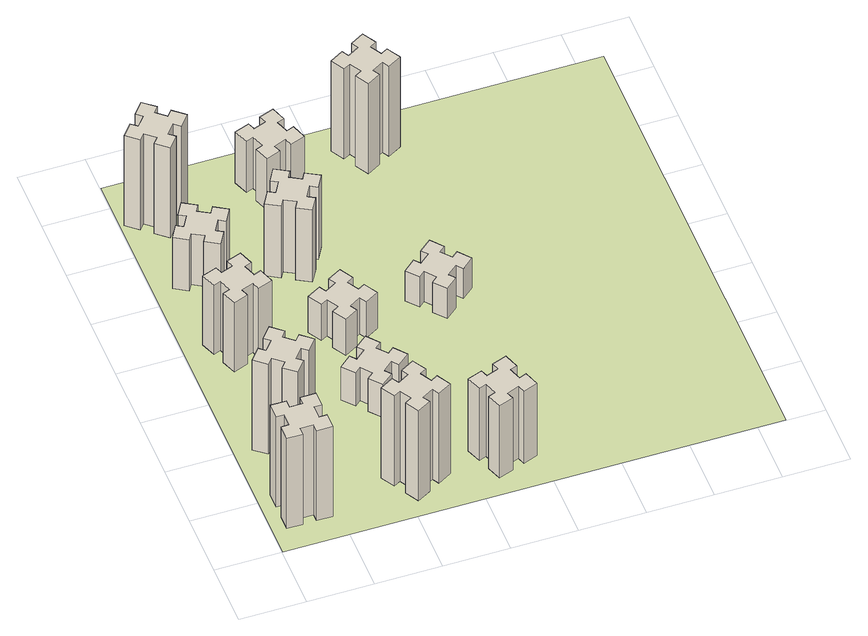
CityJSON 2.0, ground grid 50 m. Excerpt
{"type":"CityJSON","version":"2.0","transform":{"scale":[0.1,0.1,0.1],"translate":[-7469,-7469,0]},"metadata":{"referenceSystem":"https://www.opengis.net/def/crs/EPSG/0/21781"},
"CityObjects":{
"building1":{"type":"Building","attributes":{"class":"1000","function":"1000","usage":"1000","yearOfConstruction":2016,"roofType":"1000","measuredHeight":90,"storeysAboveGround":30,"storeysBelowGround":0},"geometry":[{"type":"Solid","lod":"1","boundaries":[[[[0,1,2,3,4,5,6,7,8,9,10,11,12,13,14,15,16,17,18,19]],[[17,16,20,21]],[[16,15,22,20]],[[15,14,23,22]],[[14,13,24,23]],[[13,12,25,24]],[[12,11,26,25]],[[11,10,27,26]],[[10,9,28,27]],[[9,8,29,28]],[[8,7,30,29]],[[7,6,31,30]],[[6,5,32,31]],[[5,4,33,32]],[[4,3,34,33]],[[3,2,35,34]],[[2,1,36,35]],[[1,0,37,36]],[[0,19,38,37]],[[19,18,39,38]],[[18,17,21,39]],[[24,25,26,27,28,29,30,31,32,33,34,35,36,37,38,39,21,20,22,23]]]]}]},
"building2":{"type":"Building","attributes":{"class":"1000","function":"1000","usage":"1000","yearOfConstruction":2016,"roofType":"1000","measuredHeight":90,"storeysAboveGround":30,"storeysBelowGround":0},"geometry":[{"type":"Solid","lod":"1","boundaries":[[[[40,41,42,43,44,45,46,47,48,49,50,51,52,53,54,55,56,57,58,59]],[[57,56,60,61]],[[56,55,62,60]],[[55,54,63,62]],[[54,53,64,63]],[[53,52,65,64]],[[52,51,66,65]],[[51,50,67,66]],[[50,49,68,67]],[[49,48,69,68]],[[48,47,70,69]],[[47,46,71,70]],[[46,45,72,71]],[[45,44,73,72]],[[44,43,74,73]],[[43,42,75,74]],[[42,41,76,75]],[[41,40,77,76]],[[40,59,78,77]],[[59,58,79,78]],[[58,57,61,79]],[[64,65,66,67,68,69,70,71,72,73,74,75,76,77,78,79,61,60,62,63]]]]}]},
"building3":{"type":"Building","attributes":{"class":"1000","function":"1000","usage":"1000","yearOfConstruction":2016,"roofType":"1000","measuredHeight":69,"storeysAboveGround":30,"storeysBelowGround":0},"geometry":[{"type":"Solid","lod":"1","boundaries":[[[[80,81,82,83,84,85,86,87,88,89,90,91,92,93,94,95,96,97,98,99]],[[97,96,100,101]],[[96,95,102,100]],[[95,94,103,102]],[[94,93,104,103]],[[93,92,105,104]],[[92,91,106,105]],[[91,90,107,106]],[[90,89,108,107]],[[89,88,109,108]],[[88,87,110,109]],[[87,86,111,110]],[[86,85,112,111]],[[85,84,113,112]],[[84,83,114,113]],[[83,82,115,114]],[[82,81,116,115]],[[81,80,117,116]],[[80,99,118,117]],[[99,98,119,118]],[[98,97,101,119]],[[104,105,106,107,108,109,110,111,112,113,114,115,116,117,118,119,101,100,102,103]]]]}]},
"building4":{"type":"Building","attributes":{"class":"1000","function":"1000","usage":"1000","yearOfConstruction":2016,"roofType":"1000","measuredHeight":51,"storeysAboveGround":30,"storeysBelowGround":0},"geometry":[{"type":"Solid","lod":"1","boundaries":[[[[120,121,122,123,124,125,126,127,128,129,130,131,132,133,134,135,136,137,138,139]],[[137,136,140,141]],[[136,135,142,140]],[[135,134,143,142]],[[134,133,144,143]],[[133,132,145,144]],[[132,131,146,145]],[[131,130,147,146]],[[130,129,148,147]],[[129,128,149,148]],[[128,127,150,149]],[[127,126,151,150]],[[126,125,152,151]],[[125,124,153,152]],[[124,123,154,153]],[[123,122,155,154]],[[122,121,156,155]],[[121,120,157,156]],[[120,139,158,157]],[[139,138,159,158]],[[138,137,141,159]],[[144,145,146,147,148,149,150,151,152,153,154,155,156,157,158,159,141,140,142,143]]]]}]},
"building5":{"type":"Building","attributes":{"class":"1000","function":"1000","usage":"1000","yearOfConstruction":2016,"roofType":"1000","measuredHeight":90,"storeysAboveGround":30,"storeysBelowGround":0},"geometry":[{"type":"Solid","lod":"1","boundaries":[[[[160,161,162,163,164,165,166,167,168,169,170,171,172,173,174,175,176,177,178,179]],[[177,176,180,181]],[[176,175,182,180]],[[175,174,183,182]],[[174,173,184,183]],[[173,172,185,184]],[[172,171,186,185]],[[171,170,187,186]],[[170,169,188,187]],[[169,168,189,188]],[[168,167,190,189]],[[167,166,191,190]],[[166,165,192,191]],[[165,164,193,192]],[[164,163,194,193]],[[163,162,195,194]],[[162,161,196,195]],[[161,160,197,196]],[[160,179,198,197]],[[179,178,199,198]],[[178,177,181,199]],[[184,185,186,187,188,189,190,191,192,193,194,195,196,197,198,199,181,180,182,183]]]]}]},
"building6":{"type":"Building","attributes":{"class":"1000","function":"1000","usage":"1000","yearOfConstruction":2016,"roofType":"1000","measuredHeight":90,"storeysAboveGround":30,"storeysBelowGround":0},"geometry":[{"type":"Solid","lod":"1","boundaries":[[[[200,201,202,203,204,205,206,207,208,209,210,211,212,213,214,215,216,217,218,219]],[[217,216,220,221]],[[216,215,222,220]],[[215,214,223,222]],[[214,213,224,223]],[[213,212,225,224]],[[212,211,226,225]],[[211,210,227,226]],[[210,209,228,227]],[[209,208,229,228]],[[208,207,230,229]],[[207,206,231,230]],[[206,205,232,231]],[[205,204,233,232]],[[204,203,234,233]],[[203,202,235,234]],[[202,201,236,235]],[[201,200,237,236]],[[200,219,238,237]],[[219,218,239,238]],[[218,217,221,239]],[[224,225,226,227,228,229,230,231,232,233,234,235,236,237,238,239,221,220,222,223]]]]}]},
"building7":{"type":"Building","attributes":{"class":"1000","function":"1000","usage":"1000","yearOfConstruction":2016,"roofType":"1000","measuredHeight":33,"storeysAboveGround":30,"storeysBelowGround":0},"geometry":[{"type":"Solid","lod":"1","boundaries":[[[[240,241,242,243,244,245,246,247,248,249,250,251,252,253,254,255,256,257,258,259]],[[257,256,260,261]],[[256,255,262,260]],[[255,254,263,262]],[[254,253,264,263]],[[253,252,265,264]],[[252,251,266,265]],[[251,250,267,266]],[[250,249,268,267]],[[249,248,269,268]],[[248,247,270,269]],[[247,246,271,270]],[[246,245,272,271]],[[245,244,273,272]],[[244,243,274,273]],[[243,242,275,274]],[[242,241,276,275]],[[241,240,277,276]],[[240,259,278,277]],[[259,258,279,278]],[[258,257,261,279]],[[264,265,266,267,268,269,270,271,272,273,274,275,276,277,278,279,261,260,262,263]]]]}]},
"building8":{"type":"Building","attributes":{"class":"1000","function":"1000","usage":"1000","yearOfConstruction":2016,"roofType":"1000","measuredHeight":36,"storeysAboveGround":30,"storeysBelowGround":0},"geometry":[{"type":"Solid","lod":"1","boundaries":[[[[280,281,282,283,284,285,286,287,288,289,290,291,292,293,294,295,296,297,298,299]],[[297,296,300,301]],[[296,295,302,300]],[[295,294,303,302]],[[294,293,304,303]],[[293,292,305,304]],[[292,291,306,305]],[[291,290,307,306]],[[290,289,308,307]],[[289,288,309,308]],[[288,287,310,309]],[[287,286,311,310]],[[286,285,312,311]],[[285,284,313,312]],[[284,283,314,313]],[[283,282,315,314]],[[282,281,316,315]],[[281,280,317,316]],[[280,299,318,317]],[[299,298,319,318]],[[298,297,301,319]],[[304,305,306,307,308,309,310,311,312,313,314,315,316,317,318,319,301,300,302,303]]]]}]},
"building9":{"type":"Building","attributes":{"class":"1000","function":"1000","usage":"1000","yearOfConstruction":2016,"roofType":"1000","measuredHeight":72,"storeysAboveGround":30,"storeysBelowGround":0},"geometry":[{"type":"Solid","lod":"1","boundaries":[[[[320,321,322,323,324,325,326,327,328,329,330,331,332,333,334,335,336,337,338,339]],[[337,336,340,341]],[[336,335,342,340]],[[335,334,343,342]],[[334,333,344,343]],[[333,332,345,344]],[[332,331,346,345]],[[331,330,347,346]],[[330,329,348,347]],[[329,328,349,348]],[[328,327,350,349]],[[327,326,351,350]],[[326,325,352,351]],[[325,324,353,352]],[[324,323,354,353]],[[323,322,355,354]],[[322,321,356,355]],[[321,320,357,356]],[[320,339,358,357]],[[339,338,359,358]],[[338,337,341,359]],[[344,345,346,347,348,349,350,351,352,353,354,355,356,357,358,359,341,340,342,343]]]]}]},
"building10":{"type":"Building","attributes":{"class":"1000","function":"1000","usage":"1000","yearOfConstruction":2016,"roofType":"1000","measuredHeight":72,"storeysAboveGround":30,"storeysBelowGround":0},"geometry":[{"type":"Solid","lod":"1","boundaries":[[[[360,361,362,363,364,365,366,367,368,369,370,371,372,373,374,375,376,377,378,379]],[[377,376,380,381]],[[376,375,382,380]],[[375,374,383,382]],[[374,373,384,383]],[[373,372,385,384]],[[372,371,386,385]],[[371,370,387,386]],[[370,369,388,387]],[[369,368,389,388]],[[368,367,390,389]],[[367,366,391,390]],[[366,365,392,391]],[[365,364,393,392]],[[364,363,394,393]],[[363,362,395,394]],[[362,361,396,395]],[[361,360,397,396]],[[360,379,398,397]],[[379,378,399,398]],[[378,377,381,399]],[[384,385,386,387,388,389,390,391,392,393,394,395,396,397,398,399,381,380,382,383]]]]}]},
"building11":{"type":"Building","attributes":{"class":"1000","function":"1000","usage":"1000","yearOfConstruction":2016,"roofType":"1000","measuredHeight":51,"storeysAboveGround":30,"storeysBelowGround":0},"geometry":[{"type":"Solid","lod":"1","boundaries":[[[[400,401,402,403,404,405,406,407,408,409,410,411,412,413,414,415,416,417,418,419]],[[417,416,420,421]],[[416,415,422,420]],[[415,414,423,422]],[[414,413,424,423]],[[413,412,425,424]],[[412,411,426,425]],[[411,410,427,426]],[[410,409,428,427]],[[409,408,429,428]],[[408,407,430,429]],[[407,406,431,430]],[[406,405,432,431]],[[405,404,433,432]],[[404,403,434,433]],[[403,402,435,434]],[[402,401,436,435]],[[401,400,437,436]],[[400,419,438,437]],[[419,418,439,438]],[[418,417,421,439]],[[424,425,426,427,428,429,430,431,432,433,434,435,436,437,438,439,421,420,422,423]]]]}]},
"building12":{"type":"Building","attributes":{"class":"1000","function":"1000","usage":"1000","yearOfConstruction":2016,"roofType":"1000","measuredHeight":30,"storeysAboveGround":30,"storeysBelowGround":0},"geometry":[{"type":"Solid","lod":"1","boundaries":[[[[440,441,442,443,444,445,446,447,448,449,450,451,452,453,454,455,456,457,458,459]],[[457,456,460,461]],[[456,455,462,460]],[[455,454,463,462]],[[454,453,464,463]],[[453,452,465,464]],[[452,451,466,465]],[[451,450,467,466]],[[450,449,468,467]],[[449,448,469,468]],[[448,447,470,469]],[[447,446,471,470]],[[446,445,472,471]],[[445,444,473,472]],[[444,443,474,473]],[[443,442,475,474]],[[442,441,476,475]],[[441,440,477,476]],[[440,459,478,477]],[[459,458,479,478]],[[458,457,461,479]],[[464,465,466,467,468,469,470,471,472,473,474,475,476,477,478,479,461,460,462,463]]]]}]},
"building13":{"type":"Building","attributes":{"class":"1000","function":"1000","usage":"1000","yearOfConstruction":2016,"roofType":"1000","measuredHeight":90,"storeysAboveGround":30,"storeysBelowGround":0},"geometry":[{"type":"Solid","lod":"1","boundaries":[[[[480,481,482,483,484,485,486,487,488,489,490,491,492,493,494,495,496,497,498,499]],[[497,496,500,501]],[[496,495,502,500]],[[495,494,503,502]],[[494,493,504,503]],[[493,492,505,504]],[[492,491,506,505]],[[491,490,507,506]],[[490,489,508,507]],[[489,488,509,508]],[[488,487,510,509]],[[487,486,511,510]],[[486,485,512,511]],[[485,484,513,512]],[[484,483,514,513]],[[483,482,515,514]],[[482,481,516,515]],[[481,480,517,516]],[[480,499,518,517]],[[499,498,519,518]],[[498,497,501,519]],[[504,505,506,507,508,509,510,511,512,513,514,515,516,517,518,519,501,500,502,503]]]]}]},
"landuse1":{"type":"LandUse","attributes":{"name":"plot1","function":"1010"},"geometry":[{"type":"MultiSurface","lod":"1","boundaries":[[[520,521,522,523]]]}]}
},
"vertices":[
[165,425,0],[165,325,0],[105,325,0],[105,205,0],[225,205,0],[225,265,0],[325,265,0],[325,205,0],[445,205,0],[445,325,0],[385,325,0],[385,425,0],[445,425,0],[445,545,0],[325,545,0],[325,485,0],[225,485,0],[225,545,0],[105,545,0],[105,425,0],[225,485,900],[225,545,900],[325,485,900],[325,545,900],[445,545,900],[445,425,900],[385,425,900],[385,325,900],[445,325,900],[445,205,900],[325,205,900],[325,265,900],[225,265,900],[225,205,900],[105,205,900],[105,325,900],[165,325,900],[165,425,900],[105,425,900],[105,545,900],
[484,1067,0],[408,1132,0],[446,1178,0],[354,1255,0],[277,1163,0],[323,1124,0],[259,1048,0],[213,1086,0],[136,994,0],[228,917,0],[266,963,0],[343,899,0],[304,853,0],[396,776,0],[473,868,0],[427,906,0],[492,983,0],[538,944,0],[615,1036,0],[523,1113,0],[492,983,900],[538,944,900],[427,906,900],[473,868,900],[396,776,900],[304,853,900],[343,899,900],[266,963,900],[228,917,900],[136,994,900],[213,1086,900],[259,1048,900],[323,1124,900],[277,1163,900],[354,1255,900],[446,1178,900],[408,1132,900],[484,1067,900],[523,1113,900],[615,1036,900],
[366,1835,0],[460,1869,0],[480,1813,0],[593,1854,0],[552,1967,0],[496,1946,0],[462,2040,0],[518,2060,0],[477,2173,0],[364,2132,0],[385,2076,0],[291,2042,0],[270,2098,0],[157,2057,0],[199,1944,0],[255,1965,0],[289,1871,0],[233,1850,0],[274,1737,0],[387,1779,0],[289,1871,690],[233,1850,690],[255,1965,690],[199,1944,690],[157,2057,690],[270,2098,690],[291,2042,690],[385,2076,690],[364,2132,690],[477,2173,690],[518,2060,690],[462,2040,690],[496,1946,690],[552,1967,690],[593,1854,690],[480,1813,690],[460,1869,690],[366,1835,690],[387,1779,690],[274,1737,690],
[446,2597,0],[496,2684,0],[548,2654,0],[608,2758,0],[504,2818,0],[474,2766,0],[387,2816,0],[417,2868,0],[313,2928,0],[253,2824,0],[305,2794,0],[255,2707,0],[203,2737,0],[143,2633,0],[247,2573,0],[277,2625,0],[364,2575,0],[334,2523,0],[438,2463,0],[498,2567,0],[364,2575,510],[334,2523,510],[277,2625,510],[247,2573,510],[143,2633,510],[203,2737,510],[255,2707,510],[305,2794,510],[253,2824,510],[313,2928,510],[417,2868,510],[387,2816,510],[474,2766,510],[504,2818,510],[608,2758,510],[548,2654,510],[496,2684,510],[446,2597,510],[498,2567,510],[438,2463,510],
[1127,255,0],[1214,305,0],[1244,253,0],[1348,313,0],[1288,417,0],[1236,387,0],[1186,474,0],[1238,504,0],[1178,608,0],[1074,548,0],[1104,496,0],[1017,446,0],[987,498,0],[883,438,0],[943,334,0],[995,364,0],[1045,277,0],[993,247,0],[1053,143,0],[1157,203,0],[1045,277,900],[993,247,900],[995,364,900],[943,334,900],[883,438,900],[987,498,900],[1017,446,900],[1104,496,900],[1074,548,900],[1178,608,900],[1238,504,900],[1186,474,900],[1236,387,900],[1288,417,900],[1348,313,900],[1244,253,900],[1214,305,900],[1127,255,900],[1157,203,900],[1053,143,900],
[384,3387,0],[308,3452,0],[346,3498,0],[254,3575,0],[177,3483,0],[223,3444,0],[159,3368,0],[113,3406,0],[36,3314,0],[128,3237,0],[166,3283,0],[243,3219,0],[204,3173,0],[296,3096,0],[373,3188,0],[327,3226,0],[392,3303,0],[438,3264,0],[515,3356,0],[423,3433,0],[392,3303,900],[438,3264,900],[327,3226,900],[373,3188,900],[296,3096,900],[204,3173,900],[243,3219,900],[166,3283,900],[128,3237,900],[36,3314,900],[113,3406,900],[159,3368,900],[223,3444,900],[177,3483,900],[254,3575,900],[346,3498,900],[308,3452,900],[384,3387,900],[423,3433,900],[515,3356,900],
[1083,1332,0],[1006,1267,0],[968,1313,0],[876,1236,0],[953,1144,0],[999,1183,0],[1063,1106,0],[1017,1068,0],[1094,976,0],[1186,1053,0],[1148,1099,0],[1224,1163,0],[1263,1117,0],[1355,1194,0],[1278,1286,0],[1232,1248,0],[1167,1324,0],[1213,1363,0],[1136,1455,0],[1044,1378,0],[1167,1324,330],[1213,1363,330],[1232,1248,330],[1278,1286,330],[1355,1194,330],[1263,1117,330],[1224,1163,330],[1148,1099,330],[1186,1053,330],[1094,976,330],[1017,1068,330],[1063,1106,330],[999,1183,330],[953,1144,330],[876,1236,330],[968,1313,330],[1006,1267,330],[1083,1332,330],[1044,1378,330],[1136,1455,330],
[995,1844,0],[1045,1757,0],[993,1727,0],[1053,1623,0],[1157,1683,0],[1127,1735,0],[1214,1785,0],[1244,1733,0],[1348,1793,0],[1288,1897,0],[1236,1867,0],[1186,1954,0],[1238,1984,0],[1178,2088,0],[1074,2028,0],[1104,1976,0],[1017,1926,0],[987,1978,0],[883,1918,0],[943,1814,0],[1017,1926,360],[987,1978,360],[1104,1976,360],[1074,2028,360],[1178,2088,360],[1238,1984,360],[1186,1954,360],[1236,1867,360],[1288,1897,360],[1348,1793,360],[1244,1733,360],[1214,1785,360],[1127,1735,360],[1157,1683,360],[1053,1623,360],[993,1727,360],[1045,1757,360],[995,1844,360],[943,1814,360],[883,1918,360],
[1114,2666,0],[1027,2716,0],[1057,2768,0],[953,2828,0],[893,2724,0],[945,2694,0],[895,2607,0],[843,2637,0],[783,2533,0],[887,2473,0],[917,2525,0],[1004,2475,0],[974,2423,0],[1078,2363,0],[1138,2467,0],[1086,2497,0],[1136,2584,0],[1188,2554,0],[1248,2658,0],[1144,2718,0],[1136,2584,720],[1188,2554,720],[1086,2497,720],[1138,2467,720],[1078,2363,720],[974,2423,720],[1004,2475,720],[917,2525,720],[887,2473,720],[783,2533,720],[843,2637,720],[895,2607,720],[945,2694,720],[893,2724,720],[953,2828,720],[1057,2768,720],[1027,2716,720],[1114,2666,720],[1144,2718,720],[1248,2658,720],
[1765,496,0],[1671,462,0],[1650,518,0],[1537,477,0],[1579,364,0],[1635,385,0],[1669,291,0],[1613,270,0],[1654,157,0],[1767,199,0],[1746,255,0],[1840,289,0],[1860,233,0],[1973,274,0],[1932,387,0],[1876,366,0],[1842,460,0],[1898,480,0],[1857,593,0],[1744,552,0],[1842,460,720],[1898,480,720],[1876,366,720],[1932,387,720],[1973,274,720],[1860,233,720],[1840,289,720],[1746,255,720],[1767,199,720],[1654,157,720],[1613,270,720],[1669,291,720],[1635,385,720],[1579,364,720],[1537,477,720],[1650,518,720],[1671,462,720],[1765,496,720],[1744,552,720],[1857,593,720],
[1125,3456,0],[1031,3422,0],[1010,3478,0],[897,3437,0],[939,3324,0],[995,3345,0],[1029,3251,0],[973,3230,0],[1014,3117,0],[1127,3159,0],[1106,3215,0],[1200,3249,0],[1220,3193,0],[1333,3234,0],[1292,3347,0],[1236,3326,0],[1202,3420,0],[1258,3440,0],[1217,3553,0],[1104,3512,0],[1202,3420,510],[1258,3440,510],[1236,3326,510],[1292,3347,510],[1333,3234,510],[1220,3193,510],[1200,3249,510],[1106,3215,510],[1127,3159,510],[1014,3117,510],[973,3230,510],[1029,3251,510],[995,3345,510],[939,3324,510],[897,3437,510],[1010,3478,510],[1031,3422,510],[1125,3456,510],[1104,3512,510],[1217,3553,510],
[1972,1988,0],[1907,2064,0],[1953,2103,0],[1876,2195,0],[1784,2118,0],[1823,2072,0],[1746,2007,0],[1708,2053,0],[1616,1976,0],[1693,1884,0],[1739,1923,0],[1803,1846,0],[1757,1808,0],[1834,1716,0],[1926,1793,0],[1888,1839,0],[1964,1903,0],[2003,1857,0],[2095,1934,0],[2018,2026,0],[1964,1903,300],[2003,1857,300],[1888,1839,300],[1926,1793,300],[1834,1716,300],[1757,1808,300],[1803,1846,300],[1739,1923,300],[1693,1884,300],[1616,1976,300],[1708,2053,300],[1746,2007,300],[1823,2072,300],[1784,2118,300],[1876,2195,300],[1953,2103,300],[1907,2064,300],[1972,1988,300],[2018,2026,300],[2095,1934,300],
[1844,3556,0],[1757,3506,0],[1727,3558,0],[1623,3498,0],[1683,3394,0],[1735,3424,0],[1785,3337,0],[1733,3307,0],[1793,3203,0],[1897,3263,0],[1867,3315,0],[1954,3365,0],[1984,3313,0],[2088,3373,0],[2028,3477,0],[1976,3447,0],[1926,3534,0],[1978,3564,0],[1918,3668,0],[1814,3608,0],[1926,3534,900],[1978,3564,900],[1976,3447,900],[2028,3477,900],[2088,3373,900],[1984,3313,900],[1954,3365,900],[1867,3315,900],[1897,3263,900],[1793,3203,900],[1733,3307,900],[1785,3337,900],[1735,3424,900],[1683,3394,900],[1623,3498,900],[1727,3558,900],[1757,3506,900],[1844,3556,900],[1814,3608,900],[1918,3668,900],
[5,3705,0],[3705,3705,0],[3705,5,0],[5,5,0]
]}
